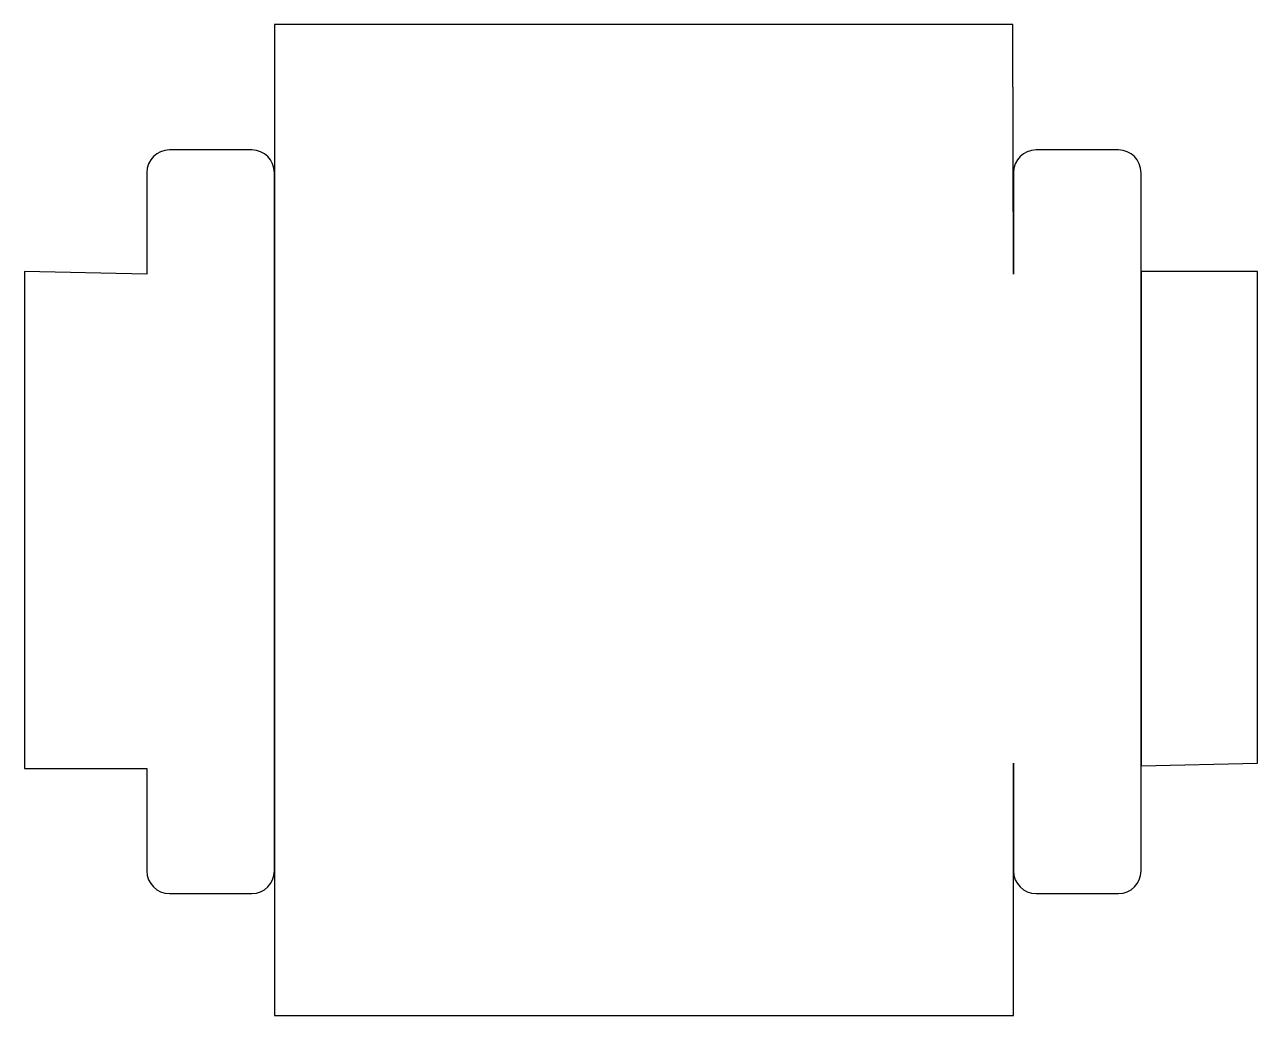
# Model space of a CAD drawing. Header units: centimetres. Extents: x -8.7 to 8.7, y -7 to 7.
import ezdxf

# ---------------------------------------------------------------- set-up
doc = ezdxf.new("R2010")
doc.units = ezdxf.units.CM
doc.header["$MEASUREMENT"] = 0
doc.layers.add('Camada 1', color=7, linetype='Continuous')

msp = doc.modelspace()

# ---------------------------------------------------------------- linework, layer by layer
at = {"layer": 'Camada 1'}
for points, knots in [([(7.0379, -3.45874), (7.0379, -3.45874), (7.0379, -4.93861), (7.0379, -4.93861), (7.0379, -4.93861), (7.0379, -5.11585), (6.89577, -5.25958), (6.7204, -5.25958), (6.7204, -5.25958), (6.7204, -5.25958), (5.56063, -5.25957), (5.56063, -5.25957), (5.56063, -5.25957), (5.38526, -5.25957), (5.24313, -5.11585), (5.24313, -4.9386), (5.24313, -4.9386), (5.24313, -4.9386), (5.24313, -3.42135), (5.24313, -3.42135), (5.24313, -3.42135), (5.24313, -3.42135), (5.24313, -6.97354), (5.24313, -6.97354), (5.24313, -6.97354), (5.24313, -6.97354), (-5.16005, -6.97354), (-5.16005, -6.97354), (-5.16005, -6.97354), (-5.16005, -6.97354), (-5.16005, -3.49612), (-5.16005, -3.49612), (-5.16005, -3.49612), (-5.16005, -3.49612), (-5.16005, 3.49612), (-5.16005, 3.49612), (-5.16005, 3.49612), (-5.16005, 3.49612), (-5.16005, 6.97354), (-5.16005, 6.97354), (-5.16005, 6.97354), (-5.16005, 6.97354), (5.23482, 6.97354), (5.23482, 6.97354), (5.23482, 6.97354), (5.23482, 6.97354), (5.2431, 3.45871), (5.2431, 3.45871), (5.2431, 3.45871), (5.2431, 3.45871), (5.2431, 4.88918), (5.2431, 4.88918), (5.2431, 4.88918), (5.2431, 5.06642), (5.38523, 5.21012), (5.5606, 5.21012), (5.5606, 5.21012), (5.5606, 5.21012), (6.72038, 5.21012), (6.72038, 5.21012), (6.72038, 5.21012), (6.89575, 5.21012), (7.03788, 5.06642), (7.03788, 4.88918), (7.03788, 4.88918), (7.03788, 4.88918), (7.03788, 3.49615), (7.03788, 3.49615), (7.03788, 3.49615), (7.03788, 3.49615), (7.0379, -3.45874), (7.0379, -3.45874)], [0, 0, 0, 0, 0.05263158, 0.05263158, 0.05263158, 0.05263158, 0.10526316, 0.10526316, 0.10526316, 0.10526316, 0.15789474, 0.15789474, 0.15789474, 0.15789474, 0.21052632, 0.21052632, 0.21052632, 0.21052632, 0.26315789, 0.26315789, 0.26315789, 0.26315789, 0.31578947, 0.31578947, 0.31578947, 0.31578947, 0.36842105, 0.36842105, 0.36842105, 0.36842105, 0.42105263, 0.42105263, 0.42105263, 0.42105263, 0.47368421, 0.47368421, 0.47368421, 0.47368421, 0.52631579, 0.52631579, 0.52631579, 0.52631579, 0.57894737, 0.57894737, 0.57894737, 0.57894737, 0.63157895, 0.63157895, 0.63157895, 0.63157895, 0.68421053, 0.68421053, 0.68421053, 0.68421053, 0.73684211, 0.73684211, 0.73684211, 0.73684211, 0.78947368, 0.78947368, 0.78947368, 0.78947368, 0.84210526, 0.84210526, 0.84210526, 0.84210526, 0.89473684, 0.89473684, 0.89473684, 0.89473684, 1, 1, 1, 1]), ([(-5.16005, -3.49613), (-5.16005, -3.49613), (-5.16005, -4.93864), (-5.16005, -4.93864), (-5.16005, -4.93864), (-5.16005, -5.11586), (-5.30221, -5.25958), (-5.47755, -5.25958), (-5.47755, -5.25958), (-5.47755, -5.25958), (-6.63735, -5.25957), (-6.63735, -5.25957), (-6.63735, -5.25957), (-6.81269, -5.25957), (-6.95485, -5.11585), (-6.95485, -4.93863), (-6.95485, -4.93863), (-6.95485, -4.93863), (-6.95485, -3.49612), (-6.95485, -3.49612), (-6.95485, -3.49612), (-6.95485, -3.49612), (-8.67485, -3.49613), (-8.67485, -3.49613), (-8.67485, -3.49613), (-8.67485, -3.49613), (-8.67485, 3.49612), (-8.67485, 3.49612), (-8.67485, 3.49612), (-8.67485, 3.49612), (-6.95485, 3.45871), (-6.95485, 3.45871), (-6.95485, 3.45871), (-6.95485, 3.45871), (-6.95485, 4.88918), (-6.95485, 4.88918), (-6.95485, 4.88918), (-6.95485, 5.06642), (-6.81269, 5.21012), (-6.63735, 5.21012), (-6.63735, 5.21012), (-6.63735, 5.21012), (-5.47755, 5.21012), (-5.47755, 5.21012), (-5.47755, 5.21012), (-5.30221, 5.21012), (-5.16005, 5.06642), (-5.16005, 4.88918), (-5.16005, 4.88918), (-5.16005, 4.88918), (-5.16005, 3.49615), (-5.16005, 3.49615), (-5.16005, 3.49615), (-5.16005, 3.49615), (-5.16005, -3.49613), (-5.16005, -3.49613)], [0, 0, 0, 0, 0.06666667, 0.06666667, 0.06666667, 0.06666667, 0.13333333, 0.13333333, 0.13333333, 0.13333333, 0.2, 0.2, 0.2, 0.2, 0.26666667, 0.26666667, 0.26666667, 0.26666667, 0.33333333, 0.33333333, 0.33333333, 0.33333333, 0.4, 0.4, 0.4, 0.4, 0.46666667, 0.46666667, 0.46666667, 0.46666667, 0.53333333, 0.53333333, 0.53333333, 0.53333333, 0.6, 0.6, 0.6, 0.6, 0.66666667, 0.66666667, 0.66666667, 0.66666667, 0.73333333, 0.73333333, 0.73333333, 0.73333333, 0.8, 0.8, 0.8, 0.8, 0.86666667, 0.86666667, 0.86666667, 0.86666667, 1, 1, 1, 1]), ([(7.0379, -3.45874), (7.0379, -3.45874), (7.0379, 3.49612), (7.0379, 3.49612), (7.0379, 3.49612), (7.0379, 3.49612), (8.67485, 3.49612), (8.67485, 3.49612), (8.67485, 3.49612), (8.67485, 3.49612), (8.67485, -3.42135), (8.67485, -3.42135), (8.67485, -3.42135), (8.67485, -3.42135), (7.0379, -3.45874), (7.0379, -3.45874)], [0, 0, 0, 0, 0.2, 0.2, 0.2, 0.2, 0.4, 0.4, 0.4, 0.4, 0.6, 0.6, 0.6, 0.6, 1, 1, 1, 1]), ([(7.0379, -3.45874), (7.0379, -3.45874), (7.0379, -3.45874), (7.0379, -3.45874), (7.0379, -3.45874), (7.0379, -3.45874), (7.0379, -3.45874), (7.0379, -3.45874)], [0, 0, 0, 0, 0.33333333, 0.33333333, 0.33333333, 0.33333333, 1, 1, 1, 1]), ([(-5.16005, -3.49613), (-5.16005, -3.49613), (-5.16005, -3.49613), (-5.16005, -3.49613), (-5.16005, -3.49613), (-5.16005, -3.49613), (-5.16005, -3.49613), (-5.16005, -3.49613)], [0, 0, 0, 0, 0.33333333, 0.33333333, 0.33333333, 0.33333333, 1, 1, 1, 1])]:
    msp.add_open_spline(points, degree=3, knots=knots, dxfattribs=at)

doc.saveas('drawing.dxf')
